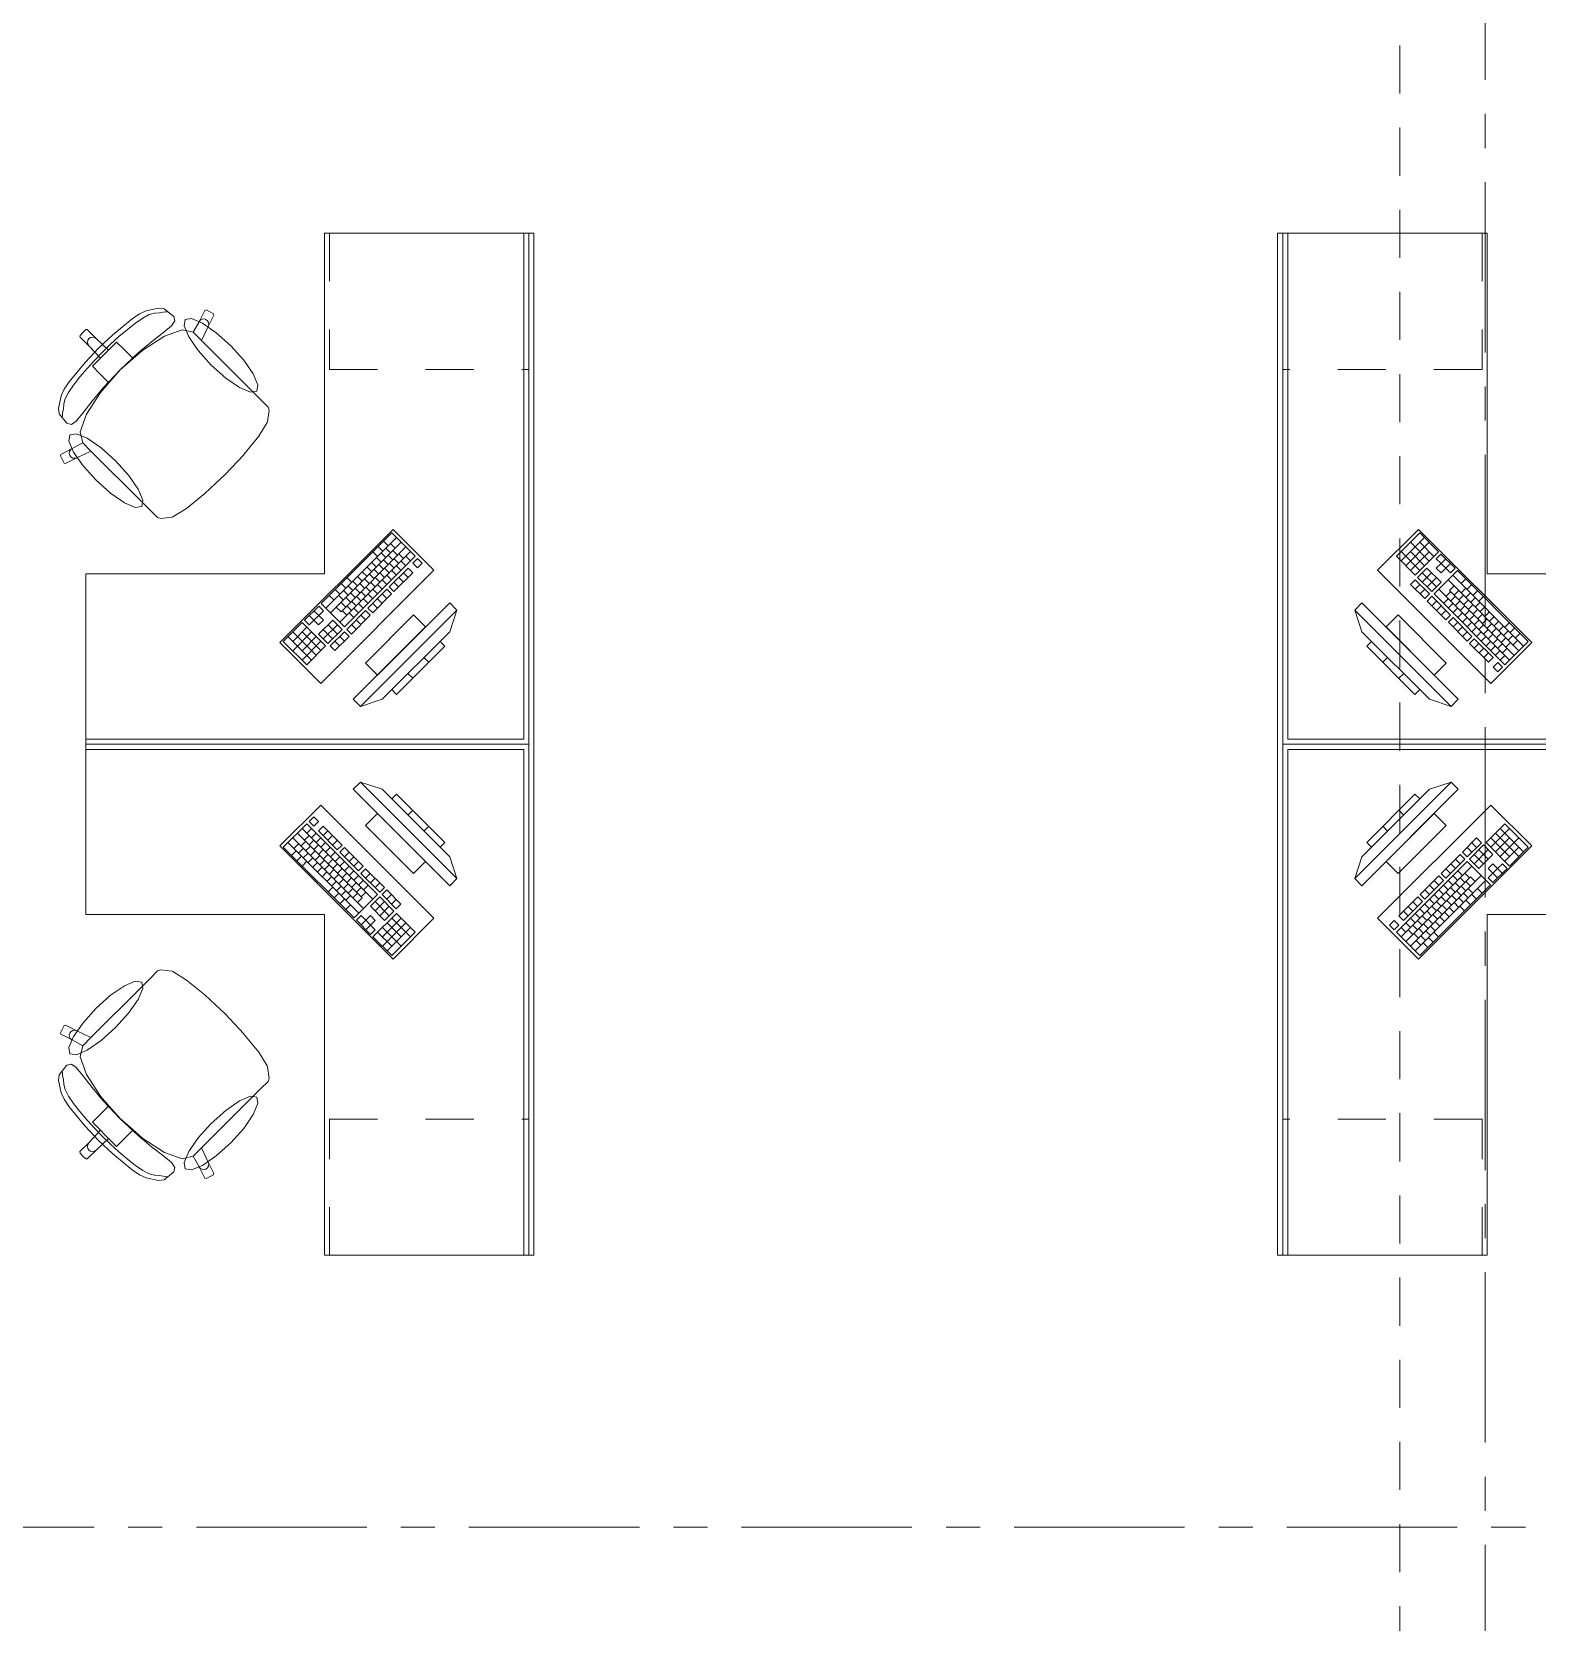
# Model space of a CAD drawing. Header units: inches. Extents: x -38 to 5698, y -33 to 92.
# Drawn here: x 303.555 to 307.973, y 9.723 to 14.391 of the extents above; entities that cross this region are included whole.
import ezdxf

# ---------------------------------------------------------------- set-up
doc = ezdxf.new("R2010")
doc.units = ezdxf.units.IN
doc.header["$MEASUREMENT"] = 0
for name, pattern in [('Hidden Line', [0.195611, 0.141111, -0.0545]), ('Punto & Raya', [0.65, 0.5, -0.075, 0, -0.075]), ('Rayas', [0.282222, 0.141111, -0.141111])]:
    doc.linetypes.add(name, pattern=pattern)
for name, color, linetype in [('02 _ ARQ _ ALB _ Ejes Generales', 7, 'Continuous'), ('08 _ STR _ EXT _ 09 Vigas', 7, 'Continuous'), ('Interior - Mobiliario', 7, 'Continuous'), ('Marcador - Secciones', 251, 'Continuous')]:
    doc.layers.add(name, color=color, linetype=linetype)

msp = doc.modelspace()

# ---------------------------------------------------------------- linework, layer by layer
at = {"layer": '02 _ ARQ _ ALB _ Ejes Generales', "color": 252, "linetype": 'Punto & Raya', "lineweight": 13}
msp.add_line((307.82, 3.05), (307.82, 44.9), dxfattribs=at)
at = {"layer": '08 _ STR _ EXT _ 09 Vigas', "color": 251, "linetype": 'Hidden Line', "lineweight": 13}
msp.add_line((307.57, 7.7), (307.57, 16.9), dxfattribs=at)
at = {"layer": 'Interior - Mobiliario', "color": 175, "linetype": 'Rayas', "lineweight": 13}
for p, q in [((304.429, 13.8), (304.429, 13.4)), ((307.8114, 13.8), (307.8114, 13.4)), ((304.429, 13.4), (305.014, 13.4)), ((307.8114, 13.4), (307.2264, 13.4)), ((304.429, 10.8), (304.429, 11.2)), ((304.429, 11.2), (305.014, 11.2)), ((307.8114, 11.2), (307.2264, 11.2)), ((307.8114, 10.8), (307.8114, 11.2))]:
    msp.add_line(p, q, dxfattribs=at)
at = {"layer": 'Interior - Mobiliario', "color": 175, "linetype": 'Continuous', "lineweight": 13}
for p, q in [((304.999, 13.8), (305.029, 13.8)), ((304.999, 12.315), (304.999, 13.8)), ((305.029, 13.8), (305.029, 12.315)), ((307.2114, 13.8), (307.2414, 13.8)), ((307.2114, 12.315), (307.2114, 13.8)), ((307.2414, 13.8), (307.2414, 12.315)), ((303.8501, 13.5487), (303.7934, 13.5019)), ((303.8718, 13.5636), (303.8501, 13.5487)), ((303.8596, 13.5362), (303.8814, 13.551)), ((303.891, 13.5726), (303.8718, 13.5636)), ((303.8814, 13.551), (303.9002, 13.561)), ((303.9272, 13.5804), (303.891, 13.5726)), ((303.9002, 13.561), (303.915, 13.5649)), ((303.915, 13.5649), (303.9304, 13.566)), ((303.9439, 13.5785), (303.9272, 13.5804)), ((303.9304, 13.566), (303.9412, 13.5681)), ((303.9412, 13.5681), (303.9492, 13.5689)), ((303.9718, 13.5553), (303.9439, 13.5785)), ((303.9492, 13.5689), (303.9537, 13.5697)), ((303.9652, 13.5281), (303.9752, 13.5424)), ((303.9752, 13.5424), (303.9718, 13.5553)), ((304.0462, 13.5402), (304.0288, 13.5092)), ((304.0631, 13.5733), (304.0462, 13.5402)), ((304.0498, 13.5448), (304.0462, 13.5402)), ((304.0549, 13.5477), (304.0498, 13.5448)), ((304.0608, 13.5484), (304.0549, 13.5477)), ((304.0664, 13.5469), (304.0608, 13.5484)), ((304.0672, 13.5747), (304.0631, 13.5733)), ((304.071, 13.5433), (304.0664, 13.5469)), ((304.0886, 13.5638), (304.0672, 13.5747)), ((304.0738, 13.5382), (304.071, 13.5433)), ((304.0729, 13.5267), (304.0899, 13.5598)), ((304.0745, 13.5324), (304.0738, 13.5382)), ((304.0899, 13.5598), (304.0886, 13.5638)), ((303.6968, 13.4958), (303.6969, 13.5001)), ((303.7229, 13.4697), (303.6968, 13.4958)), ((303.6969, 13.5001), (303.7054, 13.5086)), ((303.7139, 13.5171), (303.7054, 13.5086)), ((303.7182, 13.5172), (303.7139, 13.5171)), ((303.7443, 13.4911), (303.7182, 13.5172)), ((303.7279, 13.4942), (303.723, 13.491)), ((303.7337, 13.4954), (303.7279, 13.4942)), ((303.7394, 13.4943), (303.7337, 13.4954)), ((303.7443, 13.4911), (303.7394, 13.4943)), ((303.7934, 13.5019), (303.7512, 13.4628)), ((303.7864, 13.4739), (303.811, 13.4964)), ((303.811, 13.4964), (303.8358, 13.5176)), ((303.8358, 13.5176), (303.8596, 13.5362)), ((303.9449, 13.4983), (303.8811, 13.457)), ((303.9067, 13.4815), (303.9429, 13.5095)), ((303.9429, 13.5095), (303.9652, 13.5281)), ((303.9969, 13.5167), (303.9449, 13.4983)), ((304.0288, 13.5092), (303.9969, 13.5167)), ((304.0291, 13.5092), (304.0288, 13.5092)), ((304.0291, 13.5092), (304.0533, 13.4849)), ((304.0533, 13.4849), (304.0729, 13.5267)), ((304.0729, 13.5267), (304.0745, 13.5324)), ((303.7121, 13.4206), (303.7512, 13.4628)), ((303.7186, 13.4803), (303.7197, 13.4861)), ((303.7197, 13.4746), (303.7186, 13.4803)), ((303.7197, 13.4861), (303.723, 13.491)), ((303.7229, 13.4697), (303.7197, 13.4746)), ((303.7569, 13.4332), (303.7229, 13.4697)), ((303.7629, 13.4511), (303.7401, 13.4276)), ((303.7808, 13.4571), (303.7443, 13.4911)), ((303.7569, 13.4332), (303.7689, 13.4451)), ((303.7629, 13.4511), (303.7864, 13.4739)), ((303.7808, 13.4571), (303.7689, 13.4451)), ((303.8044, 13.4807), (303.7808, 13.4571)), ((303.8256, 13.4596), (303.8044, 13.4807)), ((303.8147, 13.3993), (303.8674, 13.4488)), ((303.853, 13.4322), (303.8256, 13.4596)), ((303.8811, 13.457), (303.853, 13.4322)), ((303.8674, 13.4488), (303.9067, 13.4815)), ((304.2012, 13.3371), (304.0533, 13.4849)), ((303.6652, 13.3639), (303.7121, 13.4206)), ((303.7176, 13.403), (303.6964, 13.3782)), ((303.7401, 13.4276), (303.7176, 13.403)), ((303.7333, 13.4096), (303.7569, 13.4332)), ((303.7544, 13.3884), (303.7333, 13.4096)), ((303.8147, 13.3993), (303.7652, 13.3466)), ((303.7818, 13.361), (303.8151, 13.3989)), ((303.853, 13.4322), (303.8151, 13.3989)), ((303.6503, 13.3422), (303.6652, 13.3639)), ((303.6778, 13.3544), (303.663, 13.3326)), ((303.6964, 13.3782), (303.6778, 13.3544)), ((303.7818, 13.361), (303.7544, 13.3884)), ((303.757, 13.3329), (303.7818, 13.361)), ((303.6336, 13.2868), (303.6414, 13.323)), ((303.6414, 13.323), (303.6503, 13.3422)), ((303.653, 13.3137), (303.6491, 13.299)), ((303.663, 13.3326), (303.653, 13.3137)), ((303.7325, 13.3073), (303.7045, 13.2711)), ((303.7157, 13.2691), (303.757, 13.3329)), ((303.7652, 13.3466), (303.7325, 13.3073)), ((304.2267, 13.3116), (304.2012, 13.3371)), ((304.2486, 13.2896), (304.2267, 13.3116)), ((303.6355, 13.2701), (303.6336, 13.2868)), ((303.6587, 13.2422), (303.6355, 13.2701)), ((303.6451, 13.2648), (303.6443, 13.2603)), ((303.6459, 13.2728), (303.6451, 13.2648)), ((303.648, 13.2836), (303.6459, 13.2728)), ((303.6491, 13.299), (303.648, 13.2836)), ((303.7045, 13.2711), (303.6859, 13.2488)), ((303.6973, 13.2171), (303.7157, 13.2691)), ((304.2475, 13.2464), (304.2515, 13.2803)), ((304.2515, 13.2803), (304.2486, 13.2896)), ((303.6716, 13.2388), (303.6587, 13.2422)), ((303.6859, 13.2488), (303.6716, 13.2388)), ((303.7048, 13.1851), (303.6973, 13.2171)), ((304.2217, 13.2042), (304.2466, 13.2443)), ((304.2466, 13.2443), (304.2475, 13.2464)), ((303.6407, 13.1509), (303.6738, 13.1678)), ((303.6691, 13.1642), (303.6738, 13.1678)), ((303.6738, 13.1678), (303.7048, 13.1851)), ((303.7048, 13.1849), (303.7048, 13.1851)), ((303.7048, 13.1849), (303.7291, 13.1607)), ((304.1781, 13.1506), (304.2217, 13.2042)), ((303.6393, 13.1468), (303.6407, 13.1509)), ((303.6502, 13.1254), (303.6393, 13.1468)), ((303.6542, 13.1241), (303.6502, 13.1254)), ((303.6873, 13.1411), (303.6542, 13.1241)), ((303.6655, 13.1532), (303.6663, 13.1591)), ((303.6671, 13.1476), (303.6655, 13.1532)), ((303.6663, 13.1591), (303.6691, 13.1642)), ((303.6707, 13.143), (303.6671, 13.1476)), ((303.6758, 13.1402), (303.6707, 13.143)), ((303.6816, 13.1395), (303.6758, 13.1402)), ((303.6873, 13.1411), (303.6816, 13.1395)), ((303.7291, 13.1607), (303.6873, 13.1411)), ((303.8769, 13.0128), (303.7291, 13.1607)), ((304.1226, 13.0914), (304.1774, 13.1497)), ((304.1774, 13.1497), (304.1781, 13.1506)), ((304.1226, 13.0914), (304.0642, 13.0366)), ((304.0634, 13.0359), (304.0098, 12.9923)), ((304.0642, 13.0366), (304.0634, 13.0359)), ((303.9024, 12.9873), (303.8769, 13.0128)), ((303.9244, 12.9654), (303.9024, 12.9873)), ((304.0098, 12.9923), (303.9697, 12.9674)), ((303.9337, 12.9625), (303.9244, 12.9654)), ((303.9676, 12.9665), (303.9337, 12.9625)), ((303.9697, 12.9674), (303.9676, 12.9665)), ((304.612, 12.9205), (304.4043, 12.7128)), ((304.6257, 12.9067), (304.418, 12.699)), ((304.6394, 12.893), (304.4317, 12.6853)), ((304.5878, 12.8962), (304.6015, 12.8825)), ((304.6084, 12.8894), (304.6221, 12.8757)), ((304.6806, 12.8519), (304.612, 12.9205)), ((307.6284, 12.9205), (307.5598, 12.8519)), ((307.6423, 12.9066), (307.5737, 12.838)), ((307.6561, 12.8928), (307.5875, 12.8242)), ((307.6564, 12.8376), (307.601, 12.893)), ((307.6838, 12.8651), (307.6284, 12.9205)), ((307.6701, 12.8514), (307.6285, 12.8929)), ((304.6669, 12.8656), (304.4592, 12.6579)), ((304.6532, 12.8793), (304.4628, 12.6889)), ((304.4729, 12.6442), (304.6806, 12.8519)), ((304.5566, 12.8651), (304.5703, 12.8514)), ((304.5669, 12.8479), (304.5806, 12.8342)), ((304.5722, 12.8807), (304.5859, 12.8669)), ((304.5807, 12.8617), (304.5944, 12.848)), ((304.5875, 12.8411), (304.6012, 12.8274)), ((304.5946, 12.8756), (304.6083, 12.8619)), ((304.6014, 12.855), (304.6151, 12.8412)), ((304.6152, 12.8688), (304.6289, 12.8551)), ((304.6185, 12.8447), (304.6323, 12.831)), ((304.6324, 12.8586), (304.6461, 12.8448)), ((304.6392, 12.8379), (304.6529, 12.8242)), ((304.653, 12.8518), (304.6667, 12.838)), ((304.6874, 12.845), (304.6736, 12.8312)), ((304.7012, 12.8313), (304.6874, 12.845)), ((307.5598, 12.8519), (307.6152, 12.7965)), ((307.6289, 12.8102), (307.5736, 12.8656)), ((307.6427, 12.8239), (307.6011, 12.8655)), ((307.6562, 12.8652), (307.6014, 12.8104)), ((307.6152, 12.7965), (307.6838, 12.8651)), ((307.6907, 12.8581), (307.677, 12.8444)), ((307.677, 12.8444), (307.6909, 12.8306)), ((307.7323, 12.8166), (307.6907, 12.8581)), ((307.7046, 12.8443), (307.6909, 12.8306)), ((304.5115, 12.7925), (304.5252, 12.7788)), ((304.5253, 12.8064), (304.5391, 12.7926)), ((304.5392, 12.8202), (304.5529, 12.8065)), ((304.546, 12.7996), (304.5597, 12.7859)), ((304.553, 12.834), (304.5668, 12.8203)), ((304.5598, 12.8134), (304.5735, 12.7997)), ((304.5737, 12.8273), (304.5874, 12.8135)), ((304.577, 12.8032), (304.5907, 12.7894)), ((304.5908, 12.817), (304.6046, 12.8033)), ((304.5976, 12.7964), (304.6114, 12.7827)), ((304.6598, 12.8173), (304.6044, 12.762)), ((304.6047, 12.8309), (304.6184, 12.8171)), ((304.6115, 12.8102), (304.6252, 12.7965)), ((304.6181, 12.7482), (304.6735, 12.8036)), ((304.6253, 12.8241), (304.639, 12.8104)), ((304.6459, 12.8035), (304.6596, 12.7898)), ((304.6735, 12.8036), (304.6598, 12.8173)), ((304.6736, 12.8312), (304.6873, 12.8175)), ((304.6873, 12.8175), (304.7012, 12.8313)), ((307.6496, 12.817), (307.6222, 12.7896)), ((307.6774, 12.7618), (307.6359, 12.8033)), ((307.6634, 12.8032), (307.636, 12.7757)), ((307.6911, 12.7755), (307.6496, 12.817)), ((307.7392, 12.8097), (307.6706, 12.7411)), ((307.6909, 12.8306), (307.6771, 12.8169)), ((307.6771, 12.8169), (307.691, 12.803)), ((307.7047, 12.8167), (307.6909, 12.8306)), ((307.691, 12.803), (307.7047, 12.8167)), ((307.7184, 12.8305), (307.7047, 12.8167)), ((307.7047, 12.8167), (307.7185, 12.8029)), ((307.7185, 12.8029), (307.7323, 12.8166)), ((307.9332, 12.5883), (307.7255, 12.796)), ((307.9469, 12.602), (307.7392, 12.8097)), ((304.4459, 12.7543), (304.4596, 12.7406)), ((304.4632, 12.7716), (304.4769, 12.7579)), ((304.47, 12.751), (304.4837, 12.7373)), ((304.4805, 12.7889), (304.4942, 12.7752)), ((304.4838, 12.7648), (304.4975, 12.7511)), ((304.4976, 12.7787), (304.5114, 12.7649)), ((304.5044, 12.758), (304.5182, 12.7443)), ((304.5183, 12.7719), (304.532, 12.7582)), ((304.5216, 12.7478), (304.5353, 12.7341)), ((304.5321, 12.7857), (304.5458, 12.772)), ((304.5355, 12.7616), (304.5492, 12.7479)), ((304.5974, 12.755), (304.542, 12.6996)), ((304.5493, 12.7755), (304.563, 12.7618)), ((304.5561, 12.7548), (304.5698, 12.7411)), ((304.5632, 12.7893), (304.5769, 12.7756)), ((304.5699, 12.7687), (304.5837, 12.755)), ((304.5838, 12.7825), (304.5975, 12.7688)), ((304.6112, 12.7413), (304.5974, 12.755)), ((304.6044, 12.762), (304.6181, 12.7482)), ((304.6182, 12.7758), (304.6319, 12.7621)), ((304.6321, 12.7896), (304.6458, 12.7759)), ((307.6153, 12.7827), (307.6016, 12.769)), ((307.6016, 12.769), (307.6431, 12.7275)), ((307.6568, 12.7412), (307.6153, 12.7827)), ((307.6291, 12.7689), (307.6154, 12.7552)), ((307.6222, 12.7896), (307.6637, 12.748)), ((307.643, 12.755), (307.6293, 12.7413)), ((307.6773, 12.7893), (307.6498, 12.7619)), ((307.6637, 12.748), (307.6911, 12.7755)), ((307.892, 12.5471), (307.6843, 12.7548)), ((307.7188, 12.7478), (307.7051, 12.7341)), ((307.9195, 12.5745), (307.7118, 12.7823)), ((307.7291, 12.7649), (307.7154, 12.7512)), ((307.9058, 12.5608), (307.7154, 12.7512)), ((307.7429, 12.7511), (307.7292, 12.7374)), ((307.7634, 12.7854), (307.7497, 12.7717)), ((307.7636, 12.7579), (307.7498, 12.7442)), ((307.7807, 12.7681), (307.767, 12.7544)), ((307.798, 12.7508), (307.7843, 12.7371)), ((304.3974, 12.7058), (304.3558, 12.6643)), ((304.4111, 12.6921), (304.3974, 12.7058)), ((304.4043, 12.7128), (304.4729, 12.6442)), ((304.4285, 12.737), (304.4423, 12.7233)), ((304.449, 12.7026), (304.4628, 12.6889)), ((304.4561, 12.7371), (304.4698, 12.7234)), ((304.4629, 12.7165), (304.4766, 12.7028)), ((304.4767, 12.7303), (304.4905, 12.7166)), ((304.4801, 12.7062), (304.4938, 12.6925)), ((304.4906, 12.7442), (304.5043, 12.7305)), ((304.4939, 12.7201), (304.5076, 12.7064)), ((304.7817, 12.7151), (304.4988, 12.4323)), ((304.5007, 12.6994), (304.5144, 12.6857)), ((304.5078, 12.7339), (304.5215, 12.7202)), ((304.5146, 12.7133), (304.5283, 12.6996)), ((304.5284, 12.7271), (304.5421, 12.7134)), ((304.542, 12.6996), (304.5558, 12.6859)), ((304.5422, 12.741), (304.556, 12.7273)), ((304.5558, 12.6859), (304.6112, 12.7413)), ((304.5559, 12.7135), (304.5696, 12.6998)), ((304.5697, 12.7273), (304.5835, 12.7136)), ((304.5836, 12.7412), (304.5973, 12.7275)), ((304.8029, 12.6939), (304.7817, 12.7151)), ((307.4587, 12.7151), (307.4375, 12.6939)), ((307.7416, 12.4323), (307.4587, 12.7151)), ((307.6431, 12.7275), (307.6568, 12.7412)), ((307.6638, 12.7343), (307.65, 12.7205)), ((307.65, 12.7205), (307.7054, 12.6652)), ((307.7192, 12.6789), (307.6638, 12.7343)), ((307.6776, 12.7204), (307.6639, 12.7067)), ((307.6706, 12.7411), (307.8783, 12.5334)), ((307.6915, 12.7066), (307.6777, 12.6928)), ((307.712, 12.7271), (307.6983, 12.7134)), ((307.7259, 12.7133), (307.7122, 12.6996)), ((307.7327, 12.7339), (307.719, 12.7202)), ((307.7397, 12.6994), (307.726, 12.6857)), ((307.7465, 12.7201), (307.7328, 12.7064)), ((307.7568, 12.7373), (307.7431, 12.7235)), ((307.7604, 12.7062), (307.7466, 12.6925)), ((307.7706, 12.7234), (307.7569, 12.7097)), ((307.7774, 12.744), (307.7637, 12.7303)), ((307.7845, 12.7096), (307.7707, 12.6958)), ((307.7912, 12.7302), (307.7775, 12.7165)), ((307.8051, 12.7163), (307.7914, 12.7026)), ((307.8153, 12.7335), (307.8016, 12.7198)), ((307.8189, 12.7025), (307.8052, 12.6888)), ((304.3489, 12.6574), (304.2935, 12.602)), ((304.4175, 12.5888), (304.3489, 12.6574)), ((304.3558, 12.6643), (304.3696, 12.6506)), ((304.3696, 12.6506), (304.3834, 12.6644)), ((304.3697, 12.6781), (304.3834, 12.6644)), ((304.3973, 12.6783), (304.3834, 12.6644)), ((304.3834, 12.6644), (304.3971, 12.6507)), ((304.3835, 12.692), (304.3973, 12.6783)), ((304.4385, 12.6647), (304.397, 12.6231)), ((304.3971, 12.6507), (304.411, 12.6646)), ((304.3973, 12.6783), (304.4111, 12.6921)), ((304.411, 12.6646), (304.3973, 12.6783)), ((304.4522, 12.651), (304.4107, 12.6094)), ((304.466, 12.6373), (304.4385, 12.6647)), ((304.4662, 12.6924), (304.4799, 12.6787)), ((304.5351, 12.6927), (304.4797, 12.6373)), ((304.4869, 12.6856), (304.5006, 12.6719)), ((304.4934, 12.6236), (304.5488, 12.679)), ((304.4936, 12.6512), (304.5073, 12.6375)), ((304.5074, 12.665), (304.5211, 12.6513)), ((304.5201, 12.4111), (304.8029, 12.6939)), ((304.5213, 12.6789), (304.535, 12.6652)), ((304.6756, 12.6798), (304.5342, 12.5384)), ((304.5488, 12.679), (304.5351, 12.6927)), ((304.711, 12.6444), (304.6756, 12.6798)), ((304.8029, 12.6939), (304.7817, 12.6303)), ((307.4375, 12.6939), (307.7204, 12.4111)), ((307.4375, 12.6939), (307.4587, 12.6303)), ((307.5648, 12.6798), (307.5295, 12.6444)), ((307.7062, 12.5384), (307.5648, 12.6798)), ((307.7053, 12.6927), (307.6916, 12.679)), ((307.7054, 12.6652), (307.7192, 12.6789)), ((307.7261, 12.6719), (307.7124, 12.6582)), ((307.7124, 12.6582), (307.7678, 12.6028)), ((307.7815, 12.6166), (307.7261, 12.6719)), ((307.7399, 12.6581), (307.7262, 12.6444)), ((307.7536, 12.6856), (307.7399, 12.6719)), ((307.7674, 12.6717), (307.7537, 12.658)), ((307.7742, 12.6924), (307.7605, 12.6787)), ((307.7813, 12.6579), (307.7676, 12.6442)), ((307.7881, 12.6785), (307.7743, 12.6648)), ((307.7983, 12.6957), (307.7846, 12.682)), ((307.8019, 12.6647), (307.7882, 12.651)), ((307.8122, 12.6819), (307.7984, 12.6681)), ((307.826, 12.668), (307.8123, 12.6543)), ((307.8328, 12.6887), (307.8191, 12.6749)), ((307.8398, 12.6542), (307.8261, 12.6405)), ((307.8466, 12.6748), (307.8329, 12.6611)), ((307.8605, 12.661), (307.8468, 12.6472)), ((307.8915, 12.6574), (307.8778, 12.6436)), ((304.3074, 12.6158), (304.3759, 12.5472)), ((304.3763, 12.6299), (304.321, 12.5745)), ((304.3626, 12.6436), (304.3211, 12.6021)), ((304.3212, 12.6297), (304.3898, 12.5611)), ((304.3901, 12.6162), (304.3485, 12.5747)), ((304.3488, 12.6298), (304.4036, 12.5749)), ((304.397, 12.6231), (304.4244, 12.5957)), ((304.4108, 12.637), (304.4383, 12.6096)), ((304.4244, 12.5957), (304.466, 12.6373)), ((304.4247, 12.6508), (304.4521, 12.6234)), ((304.4728, 12.6304), (304.4313, 12.5889)), ((304.445, 12.5751), (304.4865, 12.6167)), ((304.459, 12.6166), (304.4727, 12.6028)), ((304.4865, 12.6167), (304.4728, 12.6304)), ((304.4797, 12.6373), (304.4934, 12.6236)), ((304.5696, 12.503), (304.711, 12.6444)), ((304.7817, 12.6303), (304.5837, 12.4323)), ((307.6567, 12.4323), (307.4587, 12.6303)), ((307.5295, 12.6444), (307.6709, 12.503)), ((307.7538, 12.6442), (307.7401, 12.6305)), ((307.7676, 12.6304), (307.7539, 12.6167)), ((307.7678, 12.6028), (307.7815, 12.6166)), ((307.7884, 12.6096), (307.7747, 12.5959)), ((307.7951, 12.644), (307.7814, 12.6303)), ((307.8438, 12.5542), (307.7884, 12.6096)), ((307.809, 12.6302), (307.7952, 12.6165)), ((307.8157, 12.6508), (307.802, 12.6371)), ((307.8228, 12.6164), (307.8091, 12.6026)), ((307.8296, 12.637), (307.8159, 12.6233)), ((307.8434, 12.6231), (307.8297, 12.6094)), ((307.8537, 12.6403), (307.84, 12.6266)), ((307.8573, 12.6093), (307.8436, 12.5956)), ((307.8675, 12.6265), (307.8538, 12.6128)), ((307.8743, 12.6471), (307.8606, 12.6334)), ((307.8814, 12.6126), (307.8677, 12.5989)), ((307.8882, 12.6333), (307.8745, 12.6195)), ((307.902, 12.6194), (307.8883, 12.6057)), ((307.9071, 12.6418), (307.8934, 12.6281)), ((307.9159, 12.6056), (307.9022, 12.5919)), ((307.9227, 12.6262), (307.909, 12.6125)), ((304.2935, 12.602), (304.3621, 12.5334)), ((304.4038, 12.6025), (304.3484, 12.5471)), ((304.3621, 12.5334), (304.4175, 12.5888)), ((304.4313, 12.5889), (304.445, 12.5751)), ((304.4451, 12.6027), (304.4588, 12.589)), ((304.7534, 12.602), (304.612, 12.4606)), ((304.6261, 12.4464), (304.7675, 12.5879)), ((304.7675, 12.5879), (304.7534, 12.602)), ((307.487, 12.602), (307.4729, 12.5879)), ((307.4729, 12.5879), (307.6143, 12.4464)), ((307.6284, 12.4606), (307.487, 12.602)), ((307.7747, 12.5959), (307.8301, 12.5405)), ((307.8022, 12.5958), (307.7885, 12.5821)), ((307.8161, 12.5819), (307.8024, 12.5682)), ((307.8299, 12.5681), (307.8162, 12.5544)), ((307.8367, 12.6025), (307.8229, 12.5888)), ((307.8505, 12.5887), (307.8368, 12.5749)), ((307.8643, 12.5748), (307.8506, 12.5611)), ((307.8711, 12.5954), (307.8574, 12.5817)), ((307.8782, 12.561), (307.8645, 12.5472)), ((307.885, 12.5816), (307.8713, 12.5679)), ((307.8783, 12.5334), (307.9469, 12.602)), ((307.8952, 12.5988), (307.8815, 12.5851)), ((304.5342, 12.5384), (304.5696, 12.503)), ((304.7063, 12.5549), (304.7204, 12.5407)), ((307.5342, 12.5549), (307.52, 12.5407)), ((307.6709, 12.503), (307.7062, 12.5384)), ((307.8301, 12.5405), (307.8438, 12.5542)), ((307.8576, 12.5404), (307.8439, 12.5267)), ((307.8439, 12.5267), (307.8578, 12.5128)), ((307.8715, 12.5265), (307.8576, 12.5404)), ((307.8578, 12.5128), (307.8715, 12.5265)), ((304.6591, 12.5077), (304.6733, 12.4936)), ((307.5813, 12.5077), (307.5672, 12.4936)), ((304.4988, 12.4323), (304.5201, 12.4111)), ((304.5201, 12.4111), (304.5837, 12.4323)), ((304.612, 12.4606), (304.6261, 12.4464)), ((307.6143, 12.4464), (307.6284, 12.4606)), ((307.7204, 12.4111), (307.6567, 12.4323)), ((307.7204, 12.4111), (307.7416, 12.4323)), ((303.714, 12.285), (303.714, 12.315)), ((303.714, 12.315), (304.999, 12.315)), ((304.999, 12.285), (303.714, 12.285)), ((304.999, 10.8), (304.999, 12.285)), ((305.029, 12.315), (305.029, 12.285)), ((305.029, 12.285), (305.029, 10.8)), ((307.2114, 12.285), (307.2114, 12.315)), ((307.2114, 10.8), (307.2114, 12.285)), ((307.2414, 12.315), (308.5264, 12.315)), ((307.2414, 12.285), (307.2414, 10.8)), ((308.5264, 12.285), (307.2414, 12.285)), ((304.5201, 12.1889), (304.4988, 12.1677)), ((304.8029, 11.9061), (304.5201, 12.1889)), ((304.5201, 12.1889), (304.5837, 12.1677)), ((307.7204, 12.1889), (307.4375, 11.9061)), ((307.7204, 12.1889), (307.6567, 12.1677)), ((307.7416, 12.1677), (307.7204, 12.1889)), ((304.4988, 12.1677), (304.7817, 11.8849)), ((304.5837, 12.1677), (304.7817, 11.9697)), ((304.6261, 12.1536), (304.612, 12.1394)), ((304.612, 12.1394), (304.7534, 11.998)), ((304.7675, 12.0121), (304.6261, 12.1536)), ((307.4587, 11.8849), (307.7416, 12.1677)), ((307.4587, 11.9697), (307.6567, 12.1677)), ((307.6143, 12.1536), (307.4729, 12.0121)), ((307.487, 11.998), (307.6284, 12.1394)), ((307.6284, 12.1394), (307.6143, 12.1536)), ((304.5696, 12.097), (304.5342, 12.0616)), ((304.711, 11.9556), (304.5696, 12.097)), ((304.6591, 12.0923), (304.6733, 12.1064)), ((307.6709, 12.097), (307.5295, 11.9556)), ((307.5813, 12.0923), (307.5672, 12.1064)), ((307.7062, 12.0616), (307.6709, 12.097)), ((304.3621, 12.0666), (304.2935, 11.998)), ((304.3484, 12.0529), (304.5561, 11.8452)), ((304.5698, 11.8589), (304.3621, 12.0666)), ((304.3622, 12.039), (304.3759, 12.0528)), ((304.3827, 12.0872), (304.369, 12.0735)), ((304.369, 12.0735), (304.3828, 12.0596)), ((304.3965, 12.0733), (304.3827, 12.0872)), ((304.3828, 12.0596), (304.3965, 12.0733)), ((304.4104, 12.0595), (304.3966, 12.0458)), ((304.3966, 12.0458), (304.452, 11.9904)), ((304.4658, 12.0041), (304.4104, 12.0595)), ((304.4105, 12.0319), (304.4242, 12.0456)), ((304.5342, 12.0616), (304.6756, 11.9202)), ((304.7063, 12.0451), (304.7204, 12.0593)), ((307.5342, 12.0451), (307.52, 12.0593)), ((307.5648, 11.9202), (307.7062, 12.0616)), ((307.8783, 12.0666), (307.8229, 12.0112)), ((307.8367, 11.9975), (307.892, 12.0529)), ((307.9331, 11.9842), (307.8645, 12.0528)), ((307.9469, 11.998), (307.8783, 12.0666)), ((304.2935, 11.998), (304.5012, 11.7903)), ((304.3072, 12.0117), (304.515, 11.804)), ((304.321, 12.0255), (304.5287, 11.8177)), ((304.3246, 11.9944), (304.3383, 12.0081)), ((304.3347, 12.0392), (304.5251, 11.8488)), ((304.3452, 12.0012), (304.3589, 12.0149)), ((304.3554, 12.0184), (304.3692, 12.0321)), ((304.359, 11.9874), (304.3728, 12.0011)), ((304.3693, 12.0046), (304.383, 12.0183)), ((304.3761, 12.0252), (304.3898, 12.0389)), ((304.3831, 11.9907), (304.3969, 12.0044)), ((304.3899, 12.0113), (304.4036, 12.0251)), ((304.4038, 11.9975), (304.4175, 12.0112)), ((304.4176, 11.9836), (304.4313, 11.9974)), ((304.4243, 12.0181), (304.4381, 12.0318)), ((304.4382, 12.0042), (304.4519, 12.0179)), ((304.452, 11.9904), (304.4658, 12.0041)), ((304.7534, 11.998), (304.7675, 12.0121)), ((307.4729, 12.0121), (307.487, 11.998)), ((307.7954, 12.0249), (307.7539, 11.9833)), ((307.7676, 11.9696), (307.8092, 12.0111)), ((307.816, 12.0043), (307.7745, 11.9627)), ((307.7953, 11.9973), (307.7816, 12.011)), ((307.8092, 12.0111), (307.7954, 12.0249)), ((307.8434, 11.9769), (307.816, 12.0043)), ((307.8229, 12.0112), (307.8915, 11.9426)), ((307.8916, 11.9702), (307.8368, 12.0251)), ((307.8504, 11.9838), (307.8919, 12.0253)), ((307.9192, 11.9703), (307.8506, 12.0389)), ((307.8641, 11.9701), (307.9195, 12.0255)), ((307.8778, 11.9564), (307.9193, 11.9979)), ((307.8915, 11.9426), (307.9469, 11.998)), ((304.3178, 11.9738), (304.3315, 11.9875)), ((304.3333, 11.9582), (304.3471, 11.9719)), ((304.3384, 11.9806), (304.3521, 11.9943)), ((304.3489, 11.9426), (304.3626, 11.9564)), ((304.3522, 11.9667), (304.366, 11.9805)), ((304.3661, 11.9529), (304.3798, 11.9666)), ((304.3729, 11.9735), (304.3866, 11.9872)), ((304.3799, 11.939), (304.3937, 11.9528)), ((304.3867, 11.9597), (304.4004, 11.9734)), ((304.397, 11.9769), (304.4107, 11.9906)), ((304.4006, 11.9458), (304.4143, 11.9595)), ((304.4108, 11.963), (304.4245, 11.9767)), ((304.4247, 11.9492), (304.4384, 11.9629)), ((304.4315, 11.9698), (304.4452, 11.9835)), ((304.4453, 11.956), (304.459, 11.9697)), ((304.4727, 11.9972), (304.459, 11.9834)), ((304.459, 11.9834), (304.5144, 11.9281)), ((304.4592, 11.9421), (304.4729, 11.9558)), ((304.5281, 11.9418), (304.4727, 11.9972)), ((304.4728, 11.9696), (304.4865, 11.9833)), ((304.4867, 11.9558), (304.5004, 11.9695)), ((304.5005, 11.9419), (304.5142, 11.9556)), ((304.6756, 11.9202), (304.711, 11.9556)), ((304.8029, 11.9061), (304.7817, 11.9697)), ((307.4375, 11.9061), (307.4587, 11.9697)), ((307.5295, 11.9556), (307.5648, 11.9202)), ((307.7676, 11.9558), (307.5598, 11.7481)), ((307.747, 11.9764), (307.6916, 11.921)), ((307.7053, 11.9073), (307.7607, 11.9627)), ((307.7468, 11.9488), (307.7331, 11.9625)), ((307.7607, 11.9627), (307.747, 11.9764)), ((307.7539, 11.9833), (307.7676, 11.9696)), ((307.8361, 11.8873), (307.7676, 11.9558)), ((307.7815, 11.9834), (307.7678, 11.9972)), ((307.7745, 11.9627), (307.8019, 11.9353)), ((307.7882, 11.949), (307.8297, 11.9906)), ((307.8157, 11.9492), (307.7883, 11.9766)), ((307.8019, 11.9353), (307.8434, 11.9769)), ((307.8296, 11.963), (307.8022, 11.9904)), ((304.3938, 11.9252), (304.4075, 11.9389)), ((304.4076, 11.9113), (304.4214, 11.9251)), ((304.4144, 11.932), (304.4281, 11.9457)), ((304.4215, 11.8975), (304.4352, 11.9112)), ((304.4283, 11.9181), (304.442, 11.9319)), ((304.4385, 11.9353), (304.4522, 11.949)), ((304.4421, 11.9043), (304.4558, 11.918)), ((304.4524, 11.9215), (304.4661, 11.9352)), ((304.456, 11.8904), (304.4697, 11.9042)), ((304.4662, 11.9076), (304.4799, 11.9213)), ((304.473, 11.9283), (304.4867, 11.942)), ((304.4801, 11.8938), (304.4938, 11.9075)), ((304.4869, 11.9144), (304.5006, 11.9281)), ((304.5007, 11.9006), (304.5144, 11.9143)), ((304.5144, 11.9281), (304.5281, 11.9418)), ((304.535, 11.9348), (304.5213, 11.9211)), ((304.5213, 11.9211), (304.5767, 11.8657)), ((304.5904, 11.8795), (304.535, 11.9348)), ((304.5351, 11.9073), (304.5488, 11.921)), ((304.549, 11.8934), (304.5627, 11.9072)), ((304.7817, 11.8849), (304.8029, 11.9061)), ((307.4375, 11.9061), (307.4587, 11.8849)), ((307.5736, 11.7344), (307.7813, 11.9421)), ((307.5873, 11.7207), (307.7777, 11.9111)), ((307.601, 11.707), (307.8087, 11.9147)), ((307.6847, 11.9141), (307.6293, 11.8587)), ((307.6984, 11.9004), (307.6847, 11.9141)), ((307.6916, 11.921), (307.7053, 11.9073)), ((307.7192, 11.9211), (307.7054, 11.9348)), ((307.733, 11.935), (307.7193, 11.9487)), ((307.7397, 11.9006), (307.726, 11.9143)), ((307.7536, 11.9144), (307.7399, 11.9281)), ((307.7604, 11.8938), (307.7466, 11.9075)), ((307.7742, 11.9076), (307.7605, 11.9213)), ((307.7914, 11.8974), (307.7777, 11.9111)), ((307.8432, 11.9217), (307.8293, 11.9079)), ((307.8293, 11.9079), (307.843, 11.8942)), ((307.8433, 11.9493), (307.8295, 11.9354)), ((307.8295, 11.9354), (307.8432, 11.9217)), ((307.843, 11.8942), (307.8846, 11.9357)), ((307.8432, 11.9217), (307.857, 11.9356)), ((307.8569, 11.908), (307.8432, 11.9217)), ((307.857, 11.9356), (307.8433, 11.9493)), ((307.8709, 11.9494), (307.857, 11.9356)), ((307.8707, 11.9219), (307.857, 11.9356)), ((307.8846, 11.9357), (307.8709, 11.9494)), ((304.4251, 11.8665), (304.4388, 11.8802)), ((304.4353, 11.8837), (304.449, 11.8974)), ((304.4424, 11.8492), (304.4561, 11.8629)), ((304.4492, 11.8698), (304.4629, 11.8835)), ((304.463, 11.856), (304.4767, 11.8697)), ((304.4698, 11.8766), (304.4835, 11.8903)), ((304.4837, 11.8627), (304.4974, 11.8765)), ((304.4939, 11.8799), (304.5076, 11.8936)), ((304.4975, 11.8489), (304.5112, 11.8626)), ((304.5012, 11.7903), (304.5698, 11.8589)), ((304.5078, 11.8661), (304.5215, 11.8798)), ((304.5146, 11.8867), (304.5283, 11.9004)), ((304.5216, 11.8522), (304.5353, 11.8659)), ((304.5284, 11.8729), (304.5421, 11.8866)), ((304.5628, 11.8796), (304.5765, 11.8933)), ((304.5767, 11.8657), (304.5904, 11.8795)), ((304.5973, 11.8725), (304.5836, 11.8588)), ((304.5836, 11.8588), (304.6251, 11.8173)), ((304.6388, 11.831), (304.5973, 11.8725)), ((304.5974, 11.845), (304.6112, 11.8587)), ((307.6147, 11.6933), (307.8224, 11.901)), ((307.6284, 11.6795), (307.8361, 11.8873)), ((307.6293, 11.8587), (307.643, 11.845)), ((307.643, 11.845), (307.6984, 11.9004)), ((307.6568, 11.8588), (307.6431, 11.8725)), ((307.6707, 11.8727), (307.657, 11.8864)), ((307.6843, 11.8452), (307.6706, 11.8589)), ((307.6845, 11.8865), (307.6708, 11.9002)), ((307.6982, 11.859), (307.6845, 11.8727)), ((307.712, 11.8729), (307.6983, 11.8866)), ((307.7188, 11.8522), (307.7051, 11.8659)), ((307.7259, 11.8867), (307.7122, 11.9004)), ((307.7327, 11.8661), (307.719, 11.8798)), ((307.7465, 11.8799), (307.7328, 11.8936)), ((307.7498, 11.8558), (307.7361, 11.8695)), ((307.7637, 11.8697), (307.75, 11.8834)), ((307.7705, 11.849), (307.7568, 11.8627)), ((307.7775, 11.8835), (307.7638, 11.8972)), ((307.7843, 11.8629), (307.7706, 11.8766)), ((307.7946, 11.8457), (307.7809, 11.8594)), ((307.8119, 11.863), (307.7982, 11.8767)), ((304.4597, 11.8319), (304.4734, 11.8456)), ((304.4769, 11.8421), (304.4906, 11.8558)), ((304.477, 11.8146), (304.4907, 11.8283)), ((304.5114, 11.8351), (304.5251, 11.8488)), ((304.5767, 11.852), (304.5493, 11.8245)), ((304.5493, 11.8245), (304.5908, 11.783)), ((304.563, 11.8382), (304.6046, 11.7967)), ((304.5632, 11.8107), (304.5906, 11.8381)), ((304.6183, 11.8104), (304.5767, 11.852)), ((304.577, 11.7968), (304.6044, 11.8243)), ((304.6113, 11.8311), (304.625, 11.8448)), ((304.6251, 11.8173), (304.6388, 11.831)), ((307.6224, 11.8518), (307.567, 11.7964)), ((307.5807, 11.7827), (307.6361, 11.838)), ((307.6084, 11.8104), (307.5947, 11.8241)), ((307.6222, 11.8242), (307.6085, 11.8379)), ((307.6361, 11.838), (307.6224, 11.8518)), ((307.6428, 11.8036), (307.6291, 11.8173)), ((307.6566, 11.8175), (307.6429, 11.8312)), ((307.6705, 11.8313), (307.6568, 11.845)), ((307.6773, 11.8107), (307.6636, 11.8244)), ((307.6911, 11.8245), (307.6774, 11.8382)), ((307.6944, 11.8004), (307.6807, 11.8141)), ((307.705, 11.8384), (307.6913, 11.8521)), ((307.7083, 11.8143), (307.6946, 11.828)), ((307.7221, 11.8281), (307.7084, 11.8418)), ((307.7289, 11.8075), (307.7152, 11.8212)), ((307.736, 11.842), (307.7223, 11.8557)), ((307.7428, 11.8213), (307.7291, 11.8351)), ((307.7566, 11.8352), (307.7429, 11.8489)), ((307.76, 11.8111), (307.7462, 11.8248)), ((307.7773, 11.8284), (307.7636, 11.8421)), ((304.5219, 11.7971), (304.5082, 11.7834)), ((304.5082, 11.7834), (304.5497, 11.7419)), ((304.5357, 11.7833), (304.5219, 11.7971)), ((304.522, 11.7695), (304.5357, 11.7833)), ((304.5494, 11.797), (304.5357, 11.7833)), ((304.5357, 11.7833), (304.5496, 11.7694)), ((304.5359, 11.7557), (304.5496, 11.7694)), ((304.5633, 11.7831), (304.5494, 11.797)), ((304.5496, 11.7694), (304.5633, 11.7831)), ((304.5634, 11.7556), (304.5496, 11.7694)), ((304.6252, 11.8035), (304.5566, 11.7349)), ((304.5842, 11.7348), (304.639, 11.7896)), ((304.5843, 11.7072), (304.6529, 11.7758)), ((304.5908, 11.783), (304.6183, 11.8104)), ((304.5978, 11.7761), (304.6393, 11.7345)), ((304.6115, 11.7898), (304.6669, 11.7344)), ((304.6806, 11.7481), (304.6252, 11.8035)), ((307.5531, 11.7825), (307.5393, 11.7687)), ((307.5393, 11.7687), (307.553, 11.755)), ((307.553, 11.755), (307.5668, 11.7688)), ((307.5668, 11.7688), (307.5531, 11.7825)), ((307.567, 11.7964), (307.5807, 11.7827)), ((307.5945, 11.7965), (307.5808, 11.8102)), ((307.6012, 11.7621), (307.5875, 11.7758)), ((307.6151, 11.7759), (307.6014, 11.7896)), ((307.6219, 11.7553), (307.6082, 11.769)), ((307.6289, 11.7898), (307.6152, 11.8035)), ((307.6357, 11.7691), (307.622, 11.7829)), ((307.6496, 11.783), (307.6359, 11.7967)), ((307.6529, 11.7589), (307.6392, 11.7726)), ((307.6634, 11.7968), (307.6497, 11.8106)), ((307.6668, 11.7727), (307.653, 11.7865)), ((307.6735, 11.7521), (307.6598, 11.7658)), ((307.6806, 11.7866), (307.6669, 11.8003)), ((307.6874, 11.766), (307.6737, 11.7797)), ((307.7012, 11.7798), (307.6875, 11.7935)), ((307.7151, 11.7936), (307.7014, 11.8074)), ((304.5497, 11.7419), (304.5634, 11.7556)), ((304.5566, 11.7349), (304.612, 11.6795)), ((304.5703, 11.7486), (304.6119, 11.7071)), ((304.5841, 11.7624), (304.6394, 11.707)), ((304.5982, 11.6934), (304.6667, 11.762)), ((304.612, 11.6795), (304.6806, 11.7481)), ((307.5598, 11.7481), (307.6284, 11.6795)), ((307.5874, 11.7482), (307.5737, 11.762)), ((307.608, 11.7414), (307.5943, 11.7552)), ((307.6252, 11.7312), (307.6115, 11.7449)), ((307.632, 11.7106), (307.6183, 11.7243)), ((307.6391, 11.745), (307.6253, 11.7588)), ((307.6458, 11.7244), (307.6321, 11.7381)), ((307.6526, 11.7038), (307.6389, 11.7175)), ((307.6597, 11.7383), (307.646, 11.752)), ((307.6682, 11.7193), (307.6545, 11.7331)), ((307.6838, 11.7349), (307.6701, 11.7486)), ((303.9244, 11.6346), (303.9024, 11.6127)), ((303.9337, 11.6375), (303.9244, 11.6346)), ((303.9676, 11.6335), (303.9337, 11.6375)), ((303.9697, 11.6326), (303.9676, 11.6335)), ((304.0098, 11.6077), (303.9697, 11.6326)), ((303.8769, 11.5872), (303.7291, 11.4393)), ((303.9024, 11.6127), (303.8769, 11.5872)), ((304.0634, 11.5641), (304.0098, 11.6077)), ((304.0642, 11.5634), (304.0634, 11.5641)), ((304.1226, 11.5086), (304.0642, 11.5634)), ((304.1226, 11.5086), (304.1774, 11.4503)), ((303.6502, 11.4746), (303.6393, 11.4532)), ((303.6393, 11.4532), (303.6407, 11.4491)), ((303.6407, 11.4491), (303.6738, 11.4322)), ((303.6542, 11.4759), (303.6502, 11.4746)), ((303.6873, 11.4589), (303.6542, 11.4759)), ((303.6671, 11.4524), (303.6655, 11.4468)), ((303.6655, 11.4468), (303.6663, 11.4409)), ((303.6663, 11.4409), (303.6691, 11.4358)), ((303.6707, 11.457), (303.6671, 11.4524)), ((303.6758, 11.4598), (303.6707, 11.457)), ((303.6816, 11.4605), (303.6758, 11.4598)), ((303.6873, 11.4589), (303.6816, 11.4605)), ((303.7291, 11.4393), (303.6873, 11.4589)), ((303.7048, 11.4151), (303.7291, 11.4393)), ((304.1774, 11.4503), (304.1781, 11.4494)), ((304.1781, 11.4494), (304.2217, 11.3958)), ((303.6691, 11.4358), (303.6738, 11.4322)), ((303.6738, 11.4322), (303.7048, 11.4149)), ((303.7048, 11.4149), (303.6973, 11.3829)), ((303.7048, 11.4151), (303.7048, 11.4149)), ((304.2217, 11.3958), (304.2466, 11.3557)), ((303.6587, 11.3578), (303.6355, 11.3299)), ((303.6716, 11.3612), (303.6587, 11.3578)), ((303.6859, 11.3512), (303.6716, 11.3612)), ((303.7045, 11.3289), (303.6859, 11.3512)), ((303.6973, 11.3829), (303.7157, 11.3309)), ((304.2466, 11.3557), (304.2475, 11.3536)), ((304.2475, 11.3536), (304.2515, 11.3197)), ((303.6355, 11.3299), (303.6336, 11.3132)), ((303.6336, 11.3132), (303.6414, 11.277)), ((303.6451, 11.3352), (303.6443, 11.3397)), ((303.6459, 11.3272), (303.6451, 11.3352)), ((303.648, 11.3164), (303.6459, 11.3272)), ((303.6491, 11.301), (303.648, 11.3164)), ((303.653, 11.2863), (303.6491, 11.301)), ((303.7325, 11.2927), (303.7045, 11.3289)), ((303.7157, 11.3309), (303.757, 11.2671)), ((304.2486, 11.3104), (304.2267, 11.2884)), ((304.2515, 11.3197), (304.2486, 11.3104)), ((303.6414, 11.277), (303.6503, 11.2578)), ((303.6503, 11.2578), (303.6652, 11.2361)), ((303.663, 11.2674), (303.653, 11.2863)), ((303.6778, 11.2456), (303.663, 11.2674)), ((303.7652, 11.2534), (303.7325, 11.2927)), ((303.757, 11.2671), (303.7818, 11.239)), ((303.8147, 11.2007), (303.7652, 11.2534)), ((304.2012, 11.2629), (304.0533, 11.1151)), ((304.2267, 11.2884), (304.2012, 11.2629)), ((303.6652, 11.2361), (303.7121, 11.1794)), ((303.6964, 11.2218), (303.6778, 11.2456)), ((303.7176, 11.197), (303.6964, 11.2218)), ((303.7544, 11.2116), (303.7333, 11.1904)), ((303.7818, 11.239), (303.7544, 11.2116)), ((303.7818, 11.239), (303.8151, 11.2011)), ((303.7121, 11.1794), (303.7512, 11.1372)), ((303.7401, 11.1724), (303.7176, 11.197)), ((303.7569, 11.1668), (303.7229, 11.1303)), ((303.7333, 11.1904), (303.7569, 11.1668)), ((303.7629, 11.1489), (303.7401, 11.1724)), ((303.7569, 11.1668), (303.7689, 11.1549)), ((303.8147, 11.2007), (303.8674, 11.1512)), ((303.853, 11.1678), (303.8151, 11.2011)), ((303.853, 11.1678), (303.8256, 11.1404)), ((303.8811, 11.143), (303.853, 11.1678)), ((303.7229, 11.1303), (303.6968, 11.1042)), ((303.7197, 11.1254), (303.7186, 11.1197)), ((303.7186, 11.1197), (303.7197, 11.1139)), ((303.7229, 11.1303), (303.7197, 11.1254)), ((303.7197, 11.1139), (303.723, 11.109)), ((303.7808, 11.1429), (303.7443, 11.1089)), ((303.7934, 11.0981), (303.7512, 11.1372)), ((303.7629, 11.1489), (303.7864, 11.1261)), ((303.7808, 11.1429), (303.7689, 11.1549)), ((303.8044, 11.1193), (303.7808, 11.1429)), ((303.7864, 11.1261), (303.811, 11.1036)), ((303.8256, 11.1404), (303.8044, 11.1193)), ((303.8674, 11.1512), (303.9067, 11.1185)), ((303.9449, 11.1017), (303.8811, 11.143)), ((303.9067, 11.1185), (303.9429, 11.0905)), ((304.0291, 11.0908), (304.0533, 11.1151)), ((304.0533, 11.1151), (304.0729, 11.0733)), ((303.6968, 11.1042), (303.6969, 11.0999)), ((303.6969, 11.0999), (303.7054, 11.0914)), ((303.7139, 11.0829), (303.7054, 11.0914)), ((303.7182, 11.0828), (303.7139, 11.0829)), ((303.7443, 11.1089), (303.7182, 11.0828)), ((303.7279, 11.1058), (303.723, 11.109)), ((303.7337, 11.1046), (303.7279, 11.1058)), ((303.7394, 11.1057), (303.7337, 11.1046)), ((303.7443, 11.1089), (303.7394, 11.1057)), ((303.8501, 11.0513), (303.7934, 11.0981)), ((303.811, 11.1036), (303.8358, 11.0824)), ((303.8358, 11.0824), (303.8596, 11.0638)), ((303.8596, 11.0638), (303.8814, 11.049)), ((303.9429, 11.0905), (303.9652, 11.0719)), ((303.9969, 11.0833), (303.9449, 11.1017)), ((303.9652, 11.0719), (303.9752, 11.0576)), ((304.0288, 11.0908), (303.9969, 11.0833)), ((304.0291, 11.0908), (304.0288, 11.0908)), ((304.0462, 11.0598), (304.0288, 11.0908)), ((304.0729, 11.0733), (304.0745, 11.0676)), ((304.0729, 11.0733), (304.0899, 11.0402)), ((304.0745, 11.0676), (304.0738, 11.0618)), ((303.8718, 11.0364), (303.8501, 11.0513)), ((303.891, 11.0274), (303.8718, 11.0364)), ((303.8814, 11.049), (303.9002, 11.039)), ((303.9272, 11.0196), (303.891, 11.0274)), ((303.9002, 11.039), (303.915, 11.0351)), ((303.915, 11.0351), (303.9304, 11.034)), ((303.9439, 11.0215), (303.9272, 11.0196)), ((303.9304, 11.034), (303.9412, 11.0319)), ((303.9412, 11.0319), (303.9492, 11.0311)), ((303.9718, 11.0447), (303.9439, 11.0215)), ((303.9492, 11.0311), (303.9537, 11.0303)), ((303.9752, 11.0576), (303.9718, 11.0447)), ((304.0498, 11.0552), (304.0462, 11.0598)), ((304.0631, 11.0267), (304.0462, 11.0598)), ((304.0549, 11.0523), (304.0498, 11.0552)), ((304.0608, 11.0516), (304.0549, 11.0523)), ((304.0664, 11.0531), (304.0608, 11.0516)), ((304.0672, 11.0253), (304.0631, 11.0267)), ((304.071, 11.0567), (304.0664, 11.0531)), ((304.0886, 11.0362), (304.0672, 11.0253)), ((304.0738, 11.0618), (304.071, 11.0567)), ((304.0899, 11.0402), (304.0886, 11.0362)), ((305.029, 10.8), (304.999, 10.8)), ((307.2414, 10.8), (307.2114, 10.8))]:
    msp.add_line(p, q, dxfattribs=at)
at = {"layer": 'Interior - Mobiliario', "color": 175, "linetype": 'Continuous', "lineweight": 13, "flags": 128}
for points in [[(305.014, 12.3), (305.014, 13.8), (304.414, 13.8), (304.414, 12.8), (303.714, 12.8), (303.714, 12.3)], [(307.2264, 12.3), (307.2264, 13.8), (307.8264, 13.8), (307.8264, 12.8), (308.5264, 12.8), (308.5264, 12.3)], [(304.1391, 13.4698), (304.0966, 13.508), (304.0562, 13.536), (304.0242, 13.5496), (304.0052, 13.5467), (304.0024, 13.5278), (304.016, 13.4958), (304.044, 13.4554), (304.0822, 13.4129), (304.1246, 13.3748), (304.165, 13.3468), (304.1971, 13.3331), (304.216, 13.336), (304.2189, 13.3549), (304.2052, 13.387), (304.1772, 13.4274)], [(303.7441, 13.0749), (303.706, 13.1174), (303.678, 13.1578), (303.6644, 13.1898), (303.6672, 13.2087), (303.6862, 13.2116), (303.7182, 13.198), (303.7586, 13.17), (303.8011, 13.1318), (303.8392, 13.0894), (303.8672, 13.049), (303.8808, 13.0169), (303.878, 12.998), (303.8591, 12.9951), (303.827, 13.0087), (303.7866, 13.0368)], [(304.7357, 12.8106), (304.6155, 12.9308), (304.2832, 12.5985), (304.4034, 12.4783)], [(307.837, 12.4783), (307.9573, 12.5985), (307.6249, 12.9308), (307.5047, 12.8106)], [(305.014, 12.3), (305.014, 10.8), (304.414, 10.8), (304.414, 11.8), (303.714, 11.8), (303.714, 12.3)], [(307.2264, 12.3), (307.2264, 10.8), (307.8264, 10.8), (307.8264, 11.8), (308.5264, 11.8), (308.5264, 12.3)], [(304.4034, 12.1217), (304.2832, 12.0015), (304.6155, 11.6692), (304.7357, 11.7894)], [(307.5047, 11.7894), (307.6249, 11.6692), (307.9573, 12.0015), (307.837, 12.1217)], [(303.7441, 11.5251), (303.706, 11.4826), (303.678, 11.4422), (303.6644, 11.4102), (303.6672, 11.3913), (303.6862, 11.3884), (303.7182, 11.402), (303.7586, 11.43), (303.8011, 11.4682), (303.8392, 11.5106), (303.8672, 11.551), (303.8808, 11.5831), (303.878, 11.602), (303.8591, 11.6049), (303.827, 11.5913), (303.7866, 11.5632)], [(304.1391, 11.1302), (304.0966, 11.092), (304.0562, 11.064), (304.0242, 11.0504), (304.0052, 11.0533), (304.0024, 11.0722), (304.016, 11.1042), (304.044, 11.1446), (304.0822, 11.1871), (304.1246, 11.2252), (304.165, 11.2532), (304.1971, 11.2669), (304.216, 11.264), (304.2189, 11.2451), (304.2052, 11.213), (304.1772, 11.1726)]]:
    msp.add_lwpolyline(points, close=True, dxfattribs=at)
at = {"layer": 'Marcador - Secciones', "color": 251, "linetype": 'Punto & Raya', "lineweight": 13}
msp.add_line((282.4384, 10.0018), (323.8507, 10.0018), dxfattribs=at)

doc.saveas('drawing.dxf')
